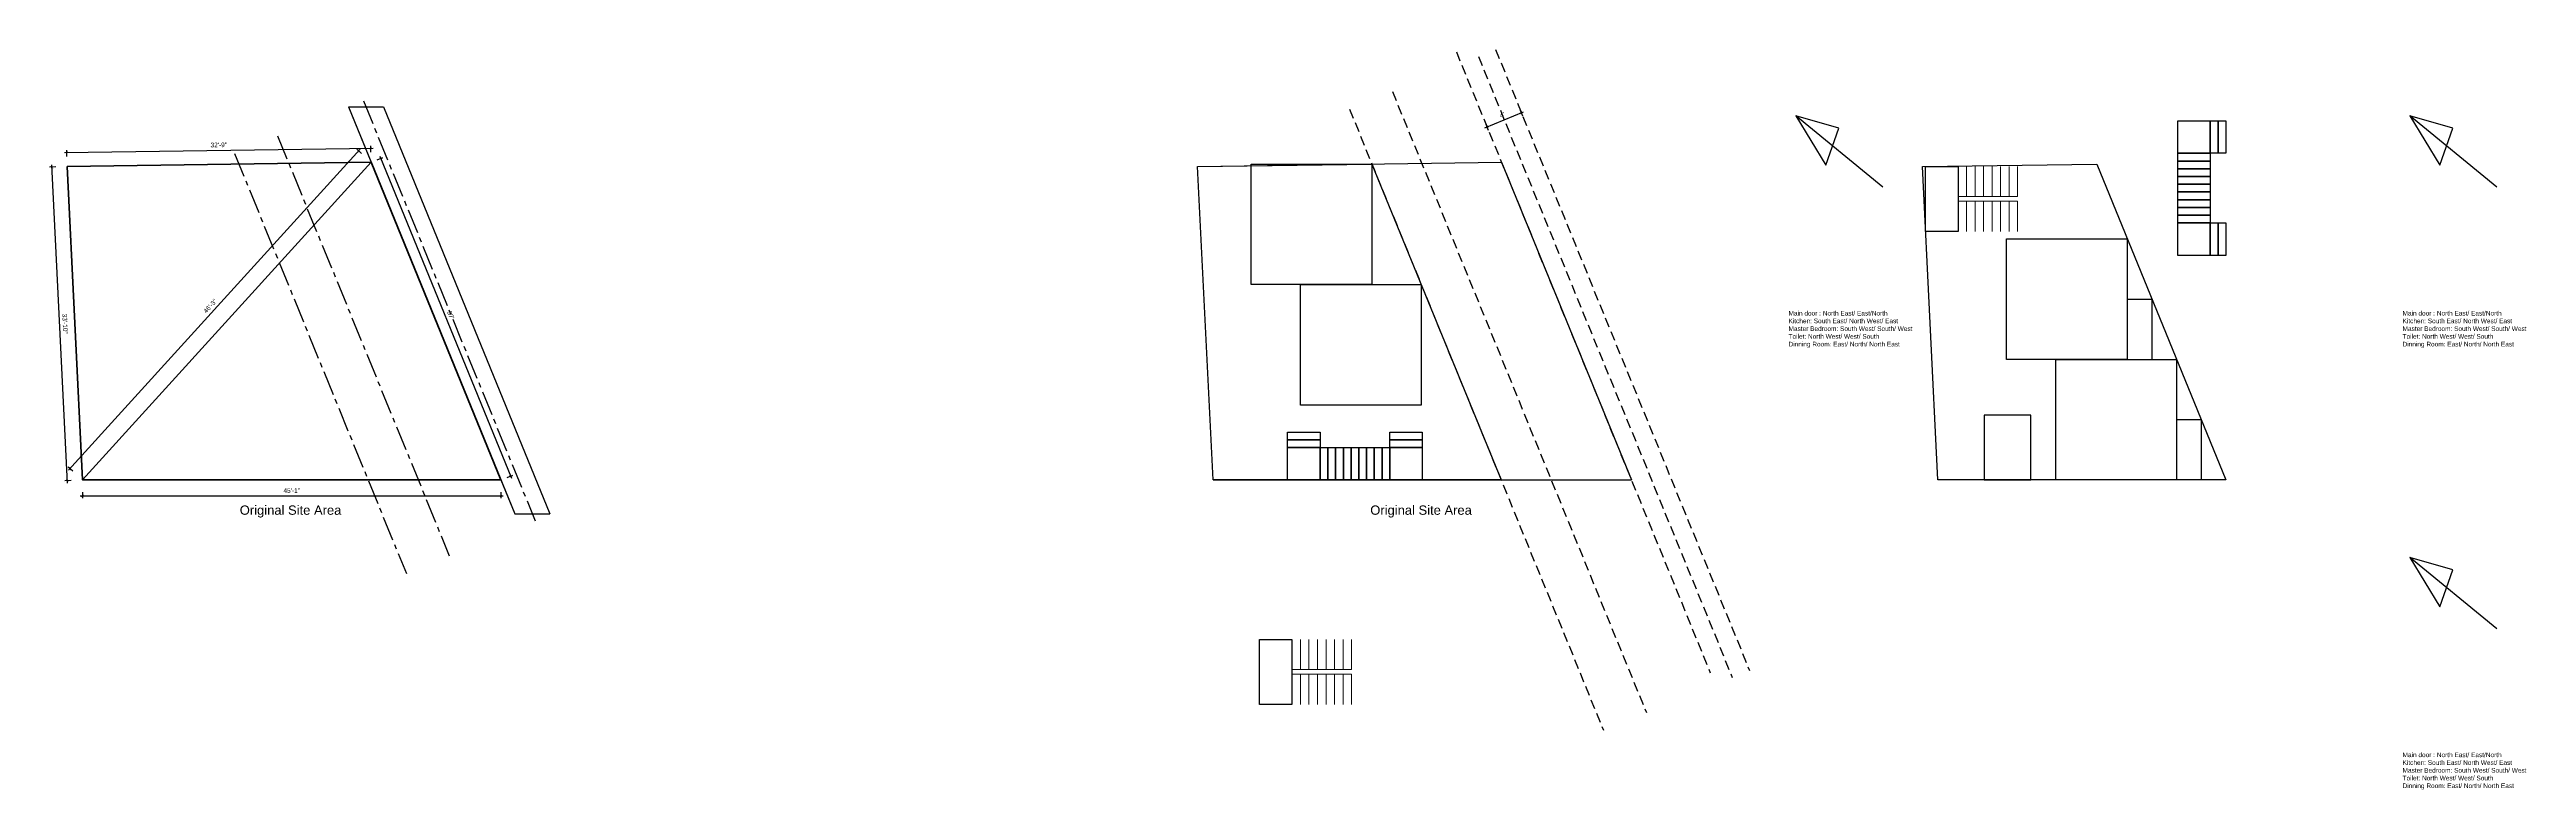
# Model space of a CAD drawing. Header units: inches. Extents: x -6683 to 26091, y -5972 to 4741.
# Drawn here: x 11703 to 14906, y -966 to -9 of the extents above; entities that cross this region are included whole.
import ezdxf

# ---------------------------------------------------------------- set-up
doc = ezdxf.new("R2010")
doc.units = ezdxf.units.IN
doc.header["$MEASUREMENT"] = 0
doc.linetypes.add('CENTER', pattern=[50.8, 31.75, -6.35, 6.35, -6.35])
doc.linetypes.add('HIDDEN', pattern=[0.375, 0.25, -0.125])
for name, color, linetype, lineweight in [('hat', 8, 'Continuous', 13), ('Label', 7, 'Continuous', 13), ('road', 129, 'Continuous', 25), ('site', 11, 'Continuous', 40)]:
    doc.layers.add(name, color=color, linetype=linetype, lineweight=lineweight)
doc.styles.add('arial 1000', font='arial.ttf')
doc.styles.add('dim', font='arial.ttf', dxfattribs={"height": 7})
doc.styles.get("Standard").update_dxf_attribs({"font": 'arial.ttf'})
doc.dimstyles.new("1-8'", dxfattribs={"dimtxt": 6, "dimasz": 3, "dimexe": 3, "dimexo": 6, "dimgap": 4, "dimtad": 1, "dimdec": 0, "dimzin": 0, "dimdsep": 46, "dimlunit": 4, "dimtxsty": 'arial 1000', "dimblk": 'ARCHTICK', "dimcen": 8, "dimdle": 3, "dimclrt": 7, "dimazin": 0, "dimtfac": 1, "dimtdec": 0, "dimtix": 1, "dimtmove": 2, "dimatfit": 3, "dimfxl": 5, "dimfxlon": 1, "dimarcsym": 0})

# ---------------------------------------------------------------- blocks, each defined once
blk = doc.blocks.new('_ArchTick')
at = {"color": 0, "const_width": 0.15}
blk.add_lwpolyline([(-0.5, -0.5), (0.5, 0.5)], dxfattribs=at)
blk = doc.blocks.new('*D46')
at = {"color": 0, "lineweight": -2, "transparency": 16777216}
for p, q in [((11742.9, -586.5), (12289.9, -586.5)), ((11745.9, -581.5), (11745.9, -589.5)), ((12286.9, -581.5), (12286.9, -589.5))]:
    blk.add_line(p, q, dxfattribs=at)
at = {"layer": 'Defpoints', "color": 0, "transparency": 16777216}
for p in [(11745.9, -565.8), (12286.9, -565.8), (12286.9, -586.5)]:
    blk.add_point(p, dxfattribs=at)
at = {"color": 0, "lineweight": -2, "transparency": 16777216, "xscale": 3, "yscale": 3, "zscale": 3, "rotation": 180}
blk.add_blockref('_ArchTick', (11745.9, -586.5), dxfattribs=at)
at = {"color": 0, "lineweight": -2, "transparency": 16777216, "xscale": 3, "yscale": 3, "zscale": 3}
blk.add_blockref('_ArchTick', (12286.9, -586.5), dxfattribs=at)
at = {"color": 7, "transparency": 16777216, "insert": (12016.4, -579.5), "char_height": 6, "attachment_point": 5, "style": 'arial 1000'}
blk.add_mtext('45\'-1"', dxfattribs=at)
blk = doc.blocks.new('*D47')
at = {"color": 0, "lineweight": -2, "transparency": 16777216}
for p, q in [((11727.7, -553.3), (12104.7, -137.9)), ((12106.4, -143.5), (12100.5, -138.1)), ((11733.4, -554.5), (11727.5, -549.1))]:
    blk.add_line(p, q, dxfattribs=at)
at = {"layer": 'Defpoints', "color": 0, "transparency": 16777216}
for p in [(12102.7, -140.1), (12118.9, -154.8), (11745.9, -565.8)]:
    blk.add_point(p, dxfattribs=at)
at = {"color": 0, "lineweight": -2, "transparency": 16777216, "xscale": 3, "yscale": 3, "zscale": 3}
for p, rotation in [((12102.7, -140.1), 47.77487111922532), ((11729.7, -551.1), 227.7748711192253)]:
    blk.add_blockref('_ArchTick', p, dxfattribs=dict(at, rotation=rotation))
at = {"color": 7, "transparency": 16777216, "insert": (11911, -340.9), "char_height": 6, "attachment_point": 5, "rotation": 47.7749, "style": 'arial 1000'}
blk.add_mtext('46\'-3"', dxfattribs=at)
blk = doc.blocks.new('*D48')
at = {"color": 0, "lineweight": -2, "transparency": 16777216}
for p, q in [((11722.7, -142.4), (12121.6, -136.8)), ((11725.8, -147.3), (11725.6, -139.3)), ((12118.7, -141.8), (12118.6, -133.8))]:
    blk.add_line(p, q, dxfattribs=at)
at = {"layer": 'Defpoints', "color": 0, "transparency": 16777216}
for p in [(12118.6, -136.8), (12118.9, -154.8), (11725.9, -160.3)]:
    blk.add_point(p, dxfattribs=at)
at = {"color": 0, "lineweight": -2, "transparency": 16777216, "xscale": 3, "yscale": 3, "zscale": 3}
for p, rotation in [((11725.7, -142.3), 180.7981961418967), ((12118.6, -136.8), 0.7981961418966739)]:
    blk.add_blockref('_ArchTick', p, dxfattribs=dict(at, rotation=rotation))
at = {"color": 7, "transparency": 16777216, "insert": (11922.1, -132.5), "char_height": 6, "attachment_point": 5, "rotation": 0.7982, "style": 'arial 1000'}
blk.add_mtext('32\'-9"', dxfattribs=at)
blk = doc.blocks.new('*D49')
at = {"color": 0, "lineweight": -2, "transparency": 16777216}
for p, q in [((11726.4, -569.8), (11706.1, -158.3)), ((11711.3, -161), (11703.3, -161.4)), ((11731.2, -566.5), (11723.2, -566.9))]:
    blk.add_line(p, q, dxfattribs=at)
at = {"layer": 'Defpoints', "color": 0, "transparency": 16777216}
for p in [(11706.3, -161.3), (11725.9, -160.3), (11745.9, -565.8)]:
    blk.add_point(p, dxfattribs=at)
at = {"color": 0, "lineweight": -2, "transparency": 16777216, "xscale": 3, "yscale": 3, "zscale": 3}
for p, rotation in [((11706.3, -161.3), 92.82029601863843), ((11726.2, -566.8), 272.8202960186384)]:
    blk.add_blockref('_ArchTick', p, dxfattribs=dict(at, rotation=rotation))
at = {"color": 7, "transparency": 16777216, "insert": (11723.3, -363.7), "char_height": 6, "attachment_point": 5, "rotation": 272.8203, "style": 'arial 1000'}
blk.add_mtext('33\'-10"', dxfattribs=at)
blk = doc.blocks.new('*D50')
at = {"color": 0, "lineweight": -2, "transparency": 16777216}
for p, q in [((12126.7, -151.6), (12134.1, -148.6)), ((12130.2, -146.9), (12300.5, -563.5)), ((12294.8, -562.6), (12302.2, -559.6))]:
    blk.add_line(p, q, dxfattribs=at)
at = {"layer": 'Defpoints', "color": 0, "transparency": 16777216}
for p in [(12118.9, -154.8), (12286.9, -565.8), (12299.4, -560.7)]:
    blk.add_point(p, dxfattribs=at)
at = {"color": 0, "lineweight": -2, "transparency": 16777216, "xscale": 3, "yscale": 3, "zscale": 3}
for p, rotation in [((12131.4, -149.7), 112.2353333218292), ((12299.4, -560.7), 292.2353333218293)]:
    blk.add_blockref('_ArchTick', p, dxfattribs=dict(at, rotation=rotation))
at = {"color": 7, "transparency": 16777216, "insert": (12221.9, -352.5), "char_height": 6, "attachment_point": 5, "rotation": 292.2353, "style": 'arial 1000'}
blk.add_mtext("37'", dxfattribs=at)
blk = doc.blocks.new('*D51')
at = {"color": 0, "lineweight": -2, "transparency": 16777216}
for p, q in [((13559, -110.2), (13609, -89.7)), ((13608.1, -95.5), (13605.1, -88.1)), ((13563.7, -113.7), (13560.7, -106.2))]:
    blk.add_line(p, q, dxfattribs=at)
at = {"layer": 'Defpoints', "color": 0, "transparency": 16777216}
for p in [(13606.2, -90.9), (13580.5, -154.8), (13624.9, -136.7)]:
    blk.add_point(p, dxfattribs=at)
at = {"color": 0, "lineweight": -2, "transparency": 16777216, "xscale": 3, "yscale": 3, "zscale": 3}
for p, rotation in [((13606.2, -90.9), 22.23533332182916), ((13561.8, -109), 202.2353333218292)]:
    blk.add_blockref('_ArchTick', p, dxfattribs=dict(at, rotation=rotation))
at = {"color": 7, "transparency": 16777216, "insert": (13581.4, -93.5), "char_height": 6, "attachment_point": 5, "rotation": 22.2353, "style": 'arial 1000'}
blk.add_mtext("4'", dxfattribs=at)

msp = doc.modelspace()

# ---------------------------------------------------------------- linework, layer by layer
at = {"linetype": 'HIDDEN', "ltscale": 50}
for p, q in [((13522.1, -12), (13850.4, -815.1)), ((13550.6, -18.2), (13878.9, -821.3)), ((13572.8, -9.1), (13901.1, -812.2)), ((13439.5, -63.6), (13767.8, -866.7)), ((13384, -86.3), (13712.3, -889.4))]:
    msp.add_line(p, q, dxfattribs=at)
for p, q in [((12089.7, -83.4), (12304.8, -609.5)), ((11745.9, -565.8), (12118.9, -154.8)), ((12118.9, -154.8), (12286.9, -565.8)), ((13580.5, -154.8), (13748.5, -565.8)), ((14389.5, -331.8), (14421.4, -331.8)), ((14421.4, -331.8), (14421.4, -409.8)), ((14453.3, -487.8), (14485.2, -487.8)), ((14485.2, -487.8), (14485.2, -565.8)), ((11745.9, -565.8), (12286.9, -565.8)), ((13207.5, -565.8), (13748.5, -565.8))]:
    msp.add_line(p, q)
for points in [[(14073.5, -187.1), (13960.9, -95), (14000, -158.6), (14016.6, -110.9), (13960.9, -95)], [(14867.4, -187.1), (14754.7, -95), (14793.8, -158.6), (14810.4, -110.9), (14754.7, -95)], [(14506.9, -101.3), (14506.9, -143.3), (14496.9, -143.3), (14496.9, -101.3), (14506.9, -101.3)], [(14516.9, -101.3), (14516.9, -143.3), (14506.9, -143.3), (14506.9, -101.3), (14516.9, -101.3)], [(11745.9, -565.8), (11725.9, -160.3), (12118.9, -154.8)], [(13207.5, -565.8), (13187.6, -160.3), (13580.5, -154.8)], [(13187.6, -160.3), (13412.9, -157.2), (13580, -565.8), (13207.5, -565.8), (13187.6, -160.3)], [(14124.6, -160.3), (14350, -157.2), (14517.1, -565.8), (14144.6, -565.8), (14124.6, -160.3)], [(14454.9, -143.3), (14496.9, -143.3), (14496.9, -153.3), (14454.9, -153.3), (14454.9, -143.3)], [(14454.9, -153.3), (14496.9, -153.3), (14496.9, -163.3), (14454.9, -163.3), (14454.9, -153.3)], [(14170.8, -244.3), (14128.8, -244.3), (14128.8, -160.3), (14170.8, -160.3), (14170.8, -244.3)], [(14454.9, -163.3), (14496.9, -163.3), (14496.9, -173.3), (14454.9, -173.3), (14454.9, -163.3)], [(14454.9, -173.3), (14496.9, -173.3), (14496.9, -183.3), (14454.9, -183.3), (14454.9, -173.3)], [(14454.9, -183.3), (14496.9, -183.3), (14496.9, -193.3), (14454.9, -193.3), (14454.9, -183.3)], [(14454.9, -193.3), (14496.9, -193.3), (14496.9, -203.3), (14454.9, -203.3), (14454.9, -193.3)], [(14454.9, -203.3), (14496.9, -203.3), (14496.9, -213.3), (14454.9, -213.3), (14454.9, -203.3)], [(14454.9, -213.3), (14496.9, -213.3), (14496.9, -223.3), (14454.9, -223.3), (14454.9, -213.3)], [(14454.9, -223.3), (14496.9, -223.3), (14496.9, -233.3), (14454.9, -233.3), (14454.9, -223.3)], [(14506.9, -233.3), (14506.9, -275.3), (14496.9, -275.3), (14496.9, -233.3), (14506.9, -233.3)], [(14516.9, -233.3), (14516.9, -275.3), (14506.9, -275.3), (14506.9, -233.3), (14516.9, -233.3)], [(13304, -503.8), (13346, -503.8), (13346, -513.8), (13304, -513.8), (13304, -503.8)], [(13436, -503.8), (13478, -503.8), (13478, -513.8), (13436, -513.8), (13436, -503.8)], [(13304, -513.8), (13346, -513.8), (13346, -523.8), (13304, -523.8), (13304, -513.8)], [(13346, -565.8), (13346, -523.8), (13356, -523.8), (13356, -565.8), (13346, -565.8)], [(13356, -565.8), (13356, -523.8), (13366, -523.8), (13366, -565.8), (13356, -565.8)], [(13366, -565.8), (13366, -523.8), (13376, -523.8), (13376, -565.8), (13366, -565.8)], [(13376, -565.8), (13376, -523.8), (13386, -523.8), (13386, -565.8), (13376, -565.8)], [(13386, -565.8), (13386, -523.8), (13396, -523.8), (13396, -565.8), (13386, -565.8)], [(13396, -565.8), (13396, -523.8), (13406, -523.8), (13406, -565.8), (13396, -565.8)], [(13406, -565.8), (13406, -523.8), (13416, -523.8), (13416, -565.8), (13406, -565.8)], [(13416, -565.8), (13416, -523.8), (13426, -523.8), (13426, -565.8), (13416, -565.8)], [(13426, -565.8), (13426, -523.8), (13436, -523.8), (13436, -565.8), (13426, -565.8)], [(13436, -513.8), (13478, -513.8), (13478, -523.8), (13436, -523.8), (13436, -513.8)], [(14867.4, -758.3), (14754.7, -666.2), (14793.8, -729.8), (14810.4, -682.1), (14754.7, -666.2)], [(13309.6, -856.1), (13267.6, -856.1), (13267.6, -772.1), (13309.6, -772.1), (13309.6, -856.1)]]:
    msp.add_lwpolyline(points)
for points in [[(14496.9, -101.3), (14496.9, -143.3), (14454.9, -143.3), (14454.9, -101.3)], [(13256.9, -157.2), (13412.9, -157.2), (13412.9, -313.2), (13256.9, -313.2)], [(14233.5, -253.8), (14389.5, -253.8), (14389.5, -409.8), (14233.5, -409.8)], [(14496.9, -233.3), (14496.9, -275.3), (14454.9, -275.3), (14454.9, -233.3)], [(13320.7, -313.2), (13476.7, -313.2), (13476.7, -469.2), (13320.7, -469.2)], [(14297.3, -409.8), (14453.3, -409.8), (14453.3, -565.8), (14297.3, -565.8)], [(14264.7, -565.8), (14264.7, -481.8), (14204.7, -481.8), (14204.7, -565.8)], [(13304, -523.8), (13346, -523.8), (13346, -565.8), (13304, -565.8)], [(13436, -523.8), (13478, -523.8), (13478, -565.8), (13436, -565.8)]]:
    msp.add_lwpolyline(points, close=True)
at = {"layer": 'hat', "linetype": 'ByBlock', "ltscale": 5}
for p, q in [((14170.8, -244.3), (14170.8, -160.3)), ((14181.8, -199.3), (14181.8, -160.3)), ((14192.8, -199.3), (14192.8, -160.3)), ((14203.8, -199.3), (14203.8, -160.3)), ((14214.8, -199.3), (14214.8, -160.3)), ((14225.8, -199.3), (14225.8, -160.3)), ((14236.8, -199.3), (14236.8, -160.3)), ((14247.8, -199.3), (14247.8, -160.3)), ((14170.8, -199.3), (14247.8, -199.3)), ((14170.8, -205.3), (14247.8, -205.3)), ((14181.8, -244.3), (14181.8, -205.3)), ((14192.8, -244.3), (14192.8, -205.3)), ((14203.8, -244.3), (14203.8, -205.3)), ((14214.8, -244.3), (14214.8, -205.3)), ((14225.8, -244.3), (14225.8, -205.3)), ((14236.8, -244.3), (14236.8, -205.3)), ((14247.8, -244.3), (14247.8, -205.3)), ((13309.6, -856.1), (13309.6, -772.1)), ((13320.6, -811.1), (13320.6, -772.1)), ((13331.6, -811.1), (13331.6, -772.1)), ((13342.6, -811.1), (13342.6, -772.1)), ((13353.6, -811.1), (13353.6, -772.1)), ((13364.6, -811.1), (13364.6, -772.1)), ((13375.6, -811.1), (13375.6, -772.1)), ((13386.6, -811.1), (13386.6, -772.1)), ((13309.6, -811.1), (13386.6, -811.1)), ((13309.6, -817.1), (13386.6, -817.1)), ((13320.6, -856.1), (13320.6, -817.1)), ((13331.6, -856.1), (13331.6, -817.1)), ((13342.6, -856.1), (13342.6, -817.1)), ((13353.6, -856.1), (13353.6, -817.1)), ((13364.6, -856.1), (13364.6, -817.1)), ((13375.6, -856.1), (13375.6, -817.1)), ((13386.6, -856.1), (13386.6, -817.1))]:
    msp.add_line(p, q, dxfattribs=at)
at = {"layer": 'road'}
for p, q in [((12089.7, -83.4), (12118.9, -154.8)), ((12089.7, -83.4), (12135.1, -83.4)), ((12135.1, -83.4), (12350.2, -609.5)), ((12286.9, -565.8), (12304.8, -609.5)), ((12304.8, -609.5), (12350.2, -609.5))]:
    msp.add_line(p, q, dxfattribs=at)
at = {"layer": 'road', "linetype": 'CENTER'}
for p, q in [((12109.1, -75.5), (12331.2, -618.6)), ((11998.1, -120.9), (12220.1, -664)), ((11942.5, -143.6), (12164.6, -686.7))]:
    msp.add_line(p, q, dxfattribs=at)
at = {"layer": 'site'}
msp.add_lwpolyline([(11725.9, -160.3), (12118.9, -154.8), (12286.9, -565.8), (11745.9, -565.8), (11725.9, -160.3)], dxfattribs=at)

# ---------------------------------------------------------------- texts
at = {"char_height": 6, "width": 167.547, "attachment_point": 1}
for insert in [(13951.6, -347.1), (14745.5, -347.1), (14745.5, -918.3)]:
    msp.add_mtext('Main door : North East/ East/North\\PKitchen: South East/ North West/ East\\PMaster Bedroom: South West/ South/ West\\PToilet: North West/ West/ South\\PDinning Room: East/ North/ North East', dxfattribs=dict(at, insert=insert))
at = {"layer": 'Label', "color": 5, "linetype": 'ByBlock', "char_height": 12, "attachment_point": 1, "style": 'dim'}
for insert in [(11949.2, -598.8), (13410.8, -598.8)]:
    msp.add_mtext_dynamic_manual_height_columns('Original Site Area', width=413.335, gutter_width=1, heights=[0], dxfattribs=dict(at, insert=insert))

# ---------------------------------------------------------------- dimensions: what is measured, and where the dimension line sits
for p1, p2, distance, picture, middle in [((13580.5, -154.8), (13624.9, -136.7), 49.5, '*D51', (13581.4, -93.5)), ((11745.9, -565.8), (11725.9, -160.3), 19.7, '*D49', (11723.3, -363.7)), ((11725.9, -160.3), (12118.9, -154.8), 18, '*D48', (11922.1, -132.5)), ((11745.9, -565.8), (12118.9, -154.8), 21.9, '*D47', (11911, -340.9)), ((12118.9, -154.8), (12286.9, -565.8), 13.5, '*D50', (12221.9, -352.5)), ((11745.9, -565.8), (12286.9, -565.8), -20.7, '*D46', (12016.4, -579.5))]:
    dim = msp.add_aligned_dim(p1=p1, p2=p2, distance=distance, dimstyle="1-8'")
    dim.commit()
    dim.dimension.update_dxf_attribs({"geometry": picture, "text_midpoint": middle})

doc.saveas('drawing.dxf')
